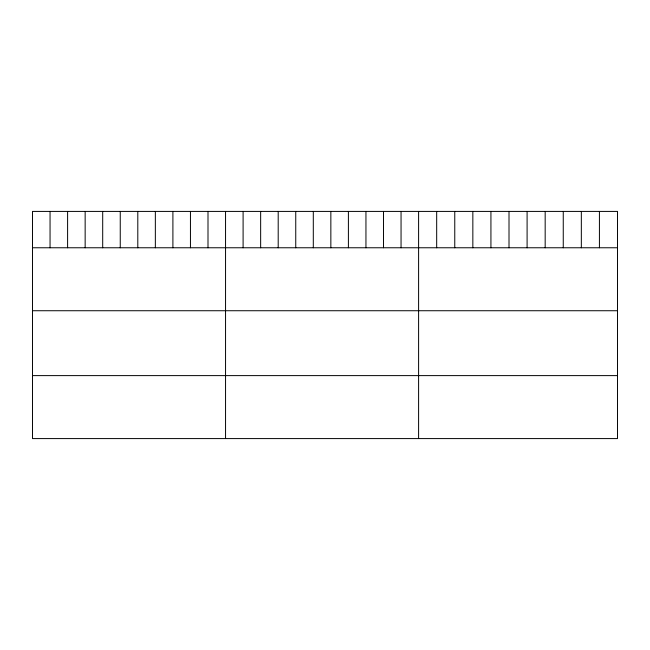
<?xml version="1.0" encoding="UTF-8"?>
<svg xmlns="http://www.w3.org/2000/svg" width="650" height="650" viewBox="0 0 650 650"><rect width="100%" height="100%" fill="white"/><g stroke="black" fill="none" stroke-linecap="round" stroke-linejoin="round"><path stroke-width="0.97" d="M617.5 247.764L617.5 438.587L32.5 438.587L32.5 211.412L617.5 211.412L617.5 247.764L32.5 247.764M32.5 310.733L617.5 310.733M32.5 375.611L617.5 375.611M599.422 211.412L599.422 247.764M581.336 211.412L581.336 247.764M563.258 211.412L563.258 247.764M545.171 211.412L545.171 247.764M527.093 211.412L527.093 247.764M509.007 211.412L509.007 247.764M490.929 211.412L490.929 247.764M472.843 211.412L472.843 247.764M454.764 211.412L454.764 247.764M436.678 211.412L436.678 247.764M418.6 211.412L418.6 438.587M401.05 211.412L401.05 247.764M383.5 211.412L383.5 247.764M365.95 211.412L365.95 247.764M348.4 211.412L348.4 247.764M330.85 211.412L330.85 247.764M313.3 211.412L313.3 247.764M295.75 211.412L295.75 247.764M278.2 211.412L278.2 247.764M260.65 211.412L260.65 247.764M243.1 211.412L243.1 247.764M225.55 211.412L225.55 438.587M208 211.412L208 247.764M190.45 211.412L190.45 247.764M172.9 211.412L172.9 247.764M155.35 211.412L155.35 247.764M137.8 211.412L137.8 247.764M120.25 211.412L120.25 247.764M102.7 211.412L102.7 247.764M85.15 211.412L85.15 247.764M67.6 211.412L67.6 247.764M50.05 211.412L50.05 247.764"/></g></svg>
